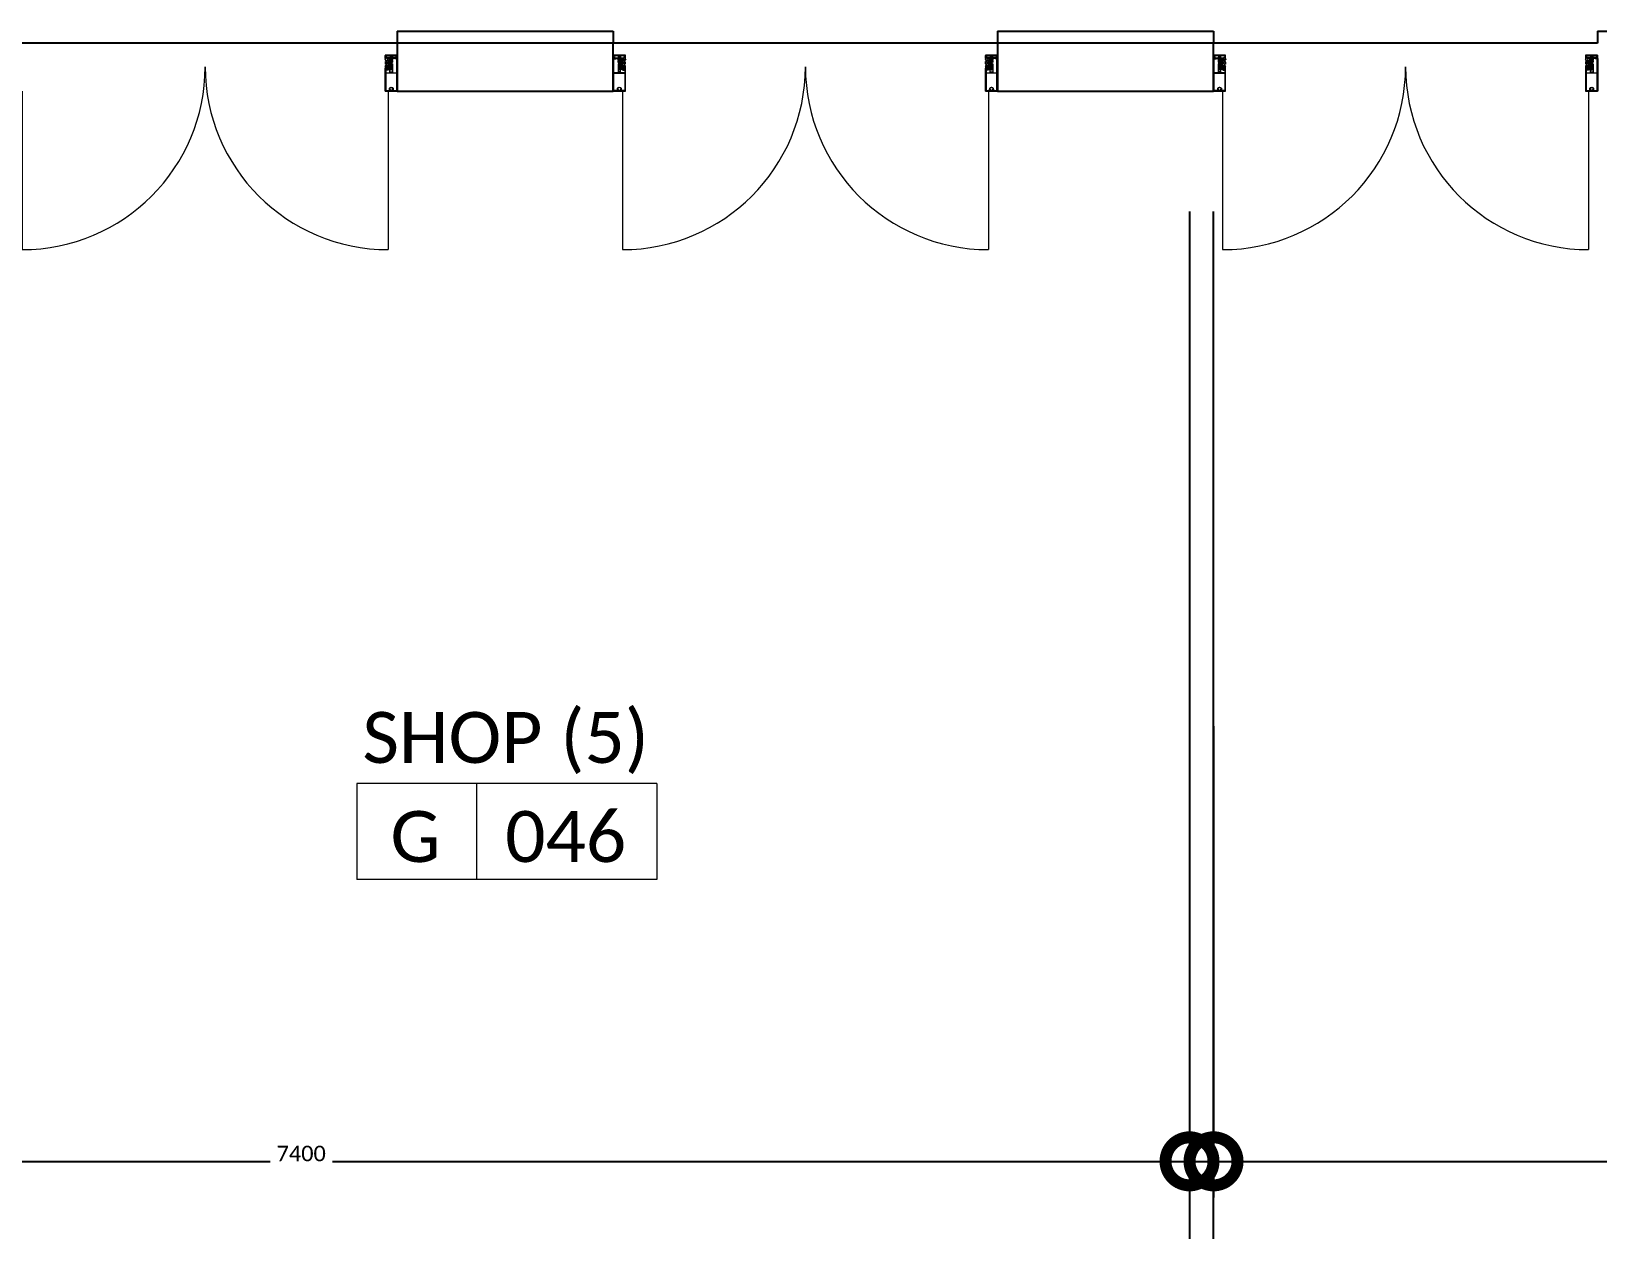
# Model space of a CAD drawing. Header units: metres. Extents: x 22.6 to 101.3, y 9.4 to 67.4.
# Drawn here: x 74.62 to 81.14, y 60.4 to 65.4 of the extents above; entities that cross this region are included whole.
import ezdxf

# ---------------------------------------------------------------- set-up
doc = ezdxf.new("R2010")
doc.units = ezdxf.units.M
doc.linetypes.add('ECG_Line-Ptrn-Sold', pattern=[9144.001, 9144, -0.001])
doc.layers.add('00', color=252, linetype='Continuous')
for name, color, linetype, lineweight in [('A-DIM', 7, 'Continuous', 5), ('A-DOOR', 5, 'Continuous', 5), ('A-HATCH', 1, 'Continuous', 9), ('A-TEXT', 7, 'ECG_Line-Ptrn-Sold', 13), ('A-WIN', 4, 'ECG_Line-Ptrn-Sold', 5)]:
    doc.layers.add(name, color=color, linetype=linetype, lineweight=lineweight)
doc.styles.add('Calibri', font='calibri.ttf', dxfattribs={"height": 0.212639})
doc.dimstyles.new('ECG_Dimn-Detl-100_2', dxfattribs={"dimscale": 0.3048, "dimtxt": 0.25, "dimasz": 1.312336, "dimexe": 0.492126, "dimexo": 0.0625, "dimgap": 0, "dimtad": 1, "dimdec": 0, "dimlfac": 1000, "dimzin": 0, "dimdsep": 46, "dimtxsty": 'Calibri', "dimblk1": 'DOTSMALL', "dimblk2": 'DOTSMALL', "dimsah": 1, "dimcen": 0.09, "dimdle": 0.492126, "dimazin": 0, "dimtfac": 1, "dimtdec": 4, "dimtix": 1, "dimtmove": 0, "dimatfit": 3, "dimfxl": 0.492126, "dimfxlon": 1, "dimtvp": 1, "dimtolj": 1, "dimtzin": 0, "dimarcsym": 2})

# ---------------------------------------------------------------- blocks, each defined once
blk = doc.blocks.new('M_Door-Curtain-Wall-Double-Storefront - M_Door-Curtain-Wall-Double-Storefront-3337631-GROUND FLOOR PLAN')
at = {"layer": 'A-DOOR'}
for p, q in [((-0.762, 0.118), (-0.762, 0.7775)), ((0.762, 0.118), (0.762, 0.7775))]:
    blk.add_line(p, q, dxfattribs=at)
for centre, start, end in [((-0.762, 0.0155), 0, 90), ((0.762, 0.0155), 90, 180)]:
    blk.add_arc(centre, 0.762, start, end, dxfattribs=at)
blk = doc.blocks.new('Rectangular Mullion - ECG-RIGHT-END-MULION-PROFIL-1987638-GROUND FLOOR PLAN')
at = {"layer": 'A-HATCH'}
for p, q in [((-0.0297, 0.0186), (-0.0315, 0.0129)), ((-0.0309, 0.0126), (-0.0292, 0.014)), ((-0.0299, 0.019), (-0.0299, 0.031)), ((-0.029, 0.019), (-0.0299, 0.019)), ((-0.0265, 0.019), (-0.0297, 0.019)), ((-0.0234, 0.0056), (-0.0292, 0.0056)), ((-0.0292, -0.0036), (-0.0292, 0.0056)), ((-0.0283, 0.004), (-0.0292, 0.004)), ((-0.0292, 0.004), (-0.0292, -0.0036)), ((-0.0284, 0.0225), (-0.029, 0.019)), ((-0.0049, 0.032), (-0.0289, 0.032)), ((-0.0282, 0.0224), (-0.0288, 0.019)), ((-0.0288, 0.019), (-0.0271, 0.019)), ((-0.0285, 0.0139), (-0.0282, 0.0126)), ((-0.0284, 0.03), (-0.0284, 0.0245)), ((-0.0283, 0.0048), (-0.024, 0.0048)), ((-0.0283, 0.0048), (-0.0283, 0.004)), ((-0.024, 0.0048), (-0.0283, 0.0048)), ((-0.0279, 0.0305), (-0.0049, 0.0305)), ((-0.0263, 0.028), (-0.0277, 0.0244)), ((-0.0277, 0.0126), (-0.0273, 0.0139)), ((-0.0273, 0.021), (-0.0263, 0.022)), ((-0.0273, 0.02), (-0.0273, 0.021)), ((-0.0265, 0.0213), (-0.0271, 0.0207)), ((-0.0267, 0.0139), (-0.0264, 0.0126)), ((-0.0265, 0.0203), (-0.0265, 0.019)), ((-0.0252, 0.028), (-0.0263, 0.028)), ((-0.0263, 0.022), (-0.0243, 0.022)), ((-0.0247, 0.0216), (-0.0258, 0.0216)), ((-0.0258, 0.0126), (-0.0255, 0.0139)), ((-0.0257, 0.0205), (-0.0257, 0.0185)), ((-0.0243, 0.0236), (-0.0253, 0.0264)), ((-0.0246, 0.0266), (-0.0252, 0.028)), ((-0.025, 0.0139), (-0.0247, 0.0126)), ((-0.0247, 0.0185), (-0.0247, 0.0205)), ((-0.0231, 0.0236), (-0.0243, 0.0236)), ((-0.0243, 0.022), (-0.0233, 0.021)), ((-0.0241, 0.0126), (-0.0238, 0.0139)), ((-0.024, 0.0048), (-0.022, 0.0035)), ((-0.022, 0.0035), (-0.024, 0.0048)), ((-0.0233, 0.0207), (-0.0239, 0.0213)), ((-0.0239, 0.019), (-0.0239, 0.0203)), ((-0.0207, 0.019), (-0.0239, 0.019)), ((-0.0049, 0.019), (-0.0235, 0.019)), ((-0.0202, 0.0036), (-0.0234, 0.0056)), ((-0.0233, 0.021), (-0.0233, 0.02)), ((-0.0232, 0.0139), (-0.0228, 0.0126)), ((-0.0213, 0.0218), (-0.0231, 0.0236)), ((-0.0223, 0.0126), (-0.0219, 0.0139)), ((-0.022, 0.0035), (-0.022, -0.0032)), ((-0.022, -0.0032), (-0.022, 0.0035)), ((-0.0113, 0.022), (-0.0213, 0.021)), ((-0.0213, 0.021), (-0.0213, 0.0218)), ((-0.0213, 0.014), (-0.0196, 0.0126)), ((-0.019, 0.0129), (-0.0207, 0.0186)), ((-0.0202, -0.0031), (-0.0202, 0.0036)), ((-0.0202, -0.0012), (-0.0202, 0.0013)), ((-0.0145, 0.0175), (-0.0145, -0.0266)), ((-0.011, 0.0175), (-0.0145, 0.0175)), ((-0.0113, 0.0223), (-0.0113, 0.0234)), ((-0.0113, 0.0234), (0.0014, 0.0234)), ((0.0014, 0.0223), (-0.0113, 0.0223)), ((-0.0049, 0.022), (-0.0113, 0.022)), ((-0.011, -0.0266), (-0.011, 0.0175)), ((-0.0079, 0.0183), (-0.0104, 0.0177)), ((-0.0104, 0.0177), (-0.0104, 0.0117)), ((-0.0086, 0.0117), (-0.0104, 0.0077)), ((-0.0104, 0.0117), (-0.0086, 0.0117)), ((-0.0104, 0.0077), (-0.0104, 0.0034)), ((-0.0104, 0.0034), (-0.0084, 0.0024)), ((-0.01, 0.0234), (-0.01, 0.0245)), ((-0.01, 0.0245), (0.0002, 0.0245)), ((0.0002, 0.0234), (-0.01, 0.0234)), ((-0.0098, 0.0167), (-0.0079, 0.0174)), ((-0.0098, 0.0127), (-0.0098, 0.0167)), ((-0.0079, 0.0122), (-0.0098, 0.0127)), ((-0.0096, 0.0275), (-0.0096, 0.0245)), ((-0.0096, 0.0069), (-0.0079, 0.0105)), ((-0.0096, 0.0041), (-0.0096, 0.0069)), ((-0.0084, 0.0035), (-0.0096, 0.0041)), ((-0.0015, 0.0277), (-0.0084, 0.0277)), ((-0.0084, 0.0024), (-0.0084, 0.0035)), ((-0.0079, 0.0174), (-0.0079, 0.0183)), ((-0.0079, 0.0105), (-0.0079, 0.0122)), ((-0.0077, 0.0177), (-0.0046, 0.0188)), ((-0.0022, 0.0175), (-0.0077, 0.0155)), ((-0.0022, 0.0154), (-0.0077, 0.0133)), ((-0.0022, 0.0132), (-0.0077, 0.0112)), ((-0.0022, 0.011), (-0.0077, 0.009)), ((-0.0022, 0.0096), (-0.0077, 0.0076)), ((-0.0022, 0.0074), (-0.0077, 0.0054)), ((-0.0022, 0.0052), (-0.0077, 0.0032)), ((-0.0022, 0.0031), (-0.0077, 0.0011)), ((-0.0022, 0.0007), (-0.0076, -0.0013)), ((-0.0073, 0.0181), (-0.0056, 0.0188)), ((-0.0056, 0.0188), (-0.0073, 0.0181)), ((-0.0027, 0.018), (-0.0073, 0.0159)), ((-0.0073, 0.0159), (-0.0027, 0.018)), ((-0.0027, 0.0158), (-0.0073, 0.0137)), ((-0.0073, 0.0137), (-0.0027, 0.0158)), ((-0.0027, 0.0136), (-0.0073, 0.0116)), ((-0.0073, 0.0116), (-0.0027, 0.0136)), ((-0.0027, 0.0114), (-0.0073, 0.0094)), ((-0.0073, 0.0094), (-0.0027, 0.0114)), ((-0.0027, 0.01), (-0.0073, 0.008)), ((-0.0073, 0.008), (-0.0027, 0.01)), ((-0.0027, 0.0079), (-0.0073, 0.0058)), ((-0.0073, 0.0058), (-0.0027, 0.0079)), ((-0.0027, 0.0057), (-0.0073, 0.0036)), ((-0.0073, 0.0036), (-0.0027, 0.0057)), ((-0.0027, 0.0035), (-0.0073, 0.0015)), ((-0.0073, 0.0015), (-0.0027, 0.0035)), ((-0.0027, 0.0012), (-0.0073, -0.0009)), ((-0.0073, -0.0009), (-0.0027, 0.0012)), ((-0.0072, 0.0275), (-0.0072, 0.0245)), ((-0.0072, 0.0223), (-0.0027, 0.0223)), ((-0.0072, 0.0188), (-0.0072, 0.0223)), ((-0.0072, 0.0188), (-0.0056, 0.0188)), ((-0.0027, 0.0188), (-0.0072, 0.0188)), ((-0.0027, 0.0171), (-0.0072, 0.0151)), ((-0.0072, 0.0151), (-0.003, 0.017)), ((-0.0027, 0.0149), (-0.0072, 0.0129)), ((-0.0072, 0.0129), (-0.003, 0.0148)), ((-0.0027, 0.0127), (-0.0072, 0.0107)), ((-0.0072, 0.0107), (-0.003, 0.0126)), ((-0.0027, 0.0106), (-0.0072, 0.0085)), ((-0.0072, 0.0085), (-0.003, 0.0104)), ((-0.0027, 0.0092), (-0.0072, 0.0071)), ((-0.0072, 0.0071), (-0.003, 0.009)), ((-0.0027, 0.007), (-0.0072, 0.005)), ((-0.0072, 0.005), (-0.003, 0.0068)), ((-0.0027, 0.0048), (-0.0072, 0.0028)), ((-0.0072, 0.0028), (-0.003, 0.0047)), ((-0.0027, 0.0026), (-0.0072, 0.0006)), ((-0.0072, 0.0006), (-0.003, 0.0025)), ((-0.0027, 0.0003), (-0.0072, -0.0017)), ((-0.0072, -0.0017), (-0.003, 0.0001)), ((-0.007, 0.0173), (-0.0037, 0.0188)), ((-0.0037, 0.0188), (-0.007, 0.0173)), ((-0.0056, 0.0188), (-0.0046, 0.0188)), ((0.0191, 0.032), (-0.0049, 0.032)), ((-0.0049, 0.0305), (0.0181, 0.0305)), ((0.0015, 0.022), (-0.0049, 0.022)), ((0.0137, 0.019), (-0.0049, 0.019)), ((-0.0046, 0.0188), (-0.0037, 0.0188)), ((-0.0037, 0.0188), (-0.0027, 0.0188)), ((-0.0027, 0.0275), (-0.0027, 0.0245)), ((-0.0027, 0.0223), (-0.0027, 0.0188)), ((-0.0018, 0.0174), (-0.0018, 0.0183)), ((-0.0018, 0.0183), (0.0007, 0.0177)), ((0.0001, 0.0167), (-0.0018, 0.0174)), ((-0.0018, 0.0122), (0.0001, 0.0127)), ((-0.0018, 0.0105), (-0.0018, 0.0122)), ((-0.0001, 0.0069), (-0.0018, 0.0105)), ((-0.0014, 0.0035), (-0.0001, 0.0041)), ((-0.0014, 0.0024), (-0.0014, 0.0035)), ((0.0007, 0.0034), (-0.0014, 0.0024)), ((-0.0011, 0.0117), (0.0007, 0.0077)), ((0.0007, 0.0117), (-0.0011, 0.0117)), ((-0.0003, 0.0275), (-0.0003, 0.0245)), ((-0.0001, 0.0041), (-0.0001, 0.0069)), ((0.0001, 0.0127), (0.0001, 0.0167)), ((0.0002, 0.0245), (0.0002, 0.0234)), ((0.0007, 0.0177), (0.0007, 0.0117)), ((0.0007, 0.0077), (0.0007, 0.0034)), ((0.0014, 0.0234), (0.0014, 0.0223)), ((0.0115, 0.021), (0.0015, 0.022)), ((0.0098, 0.0167), (0.0098, 0.019)), ((0.0176, 0.0167), (0.0098, 0.0167)), ((0.0109, 0.019), (0.0141, 0.019)), ((0.0132, 0.0236), (0.0115, 0.0218)), ((0.0115, 0.0218), (0.0115, 0.021)), ((0.0144, 0.0236), (0.0132, 0.0236)), ((0.0145, 0.022), (0.0135, 0.021)), ((0.0135, 0.0207), (0.0141, 0.0213)), ((0.0135, 0.021), (0.0135, 0.02)), ((0.0141, 0.019), (0.0141, 0.0203)), ((0.0155, 0.0264), (0.0144, 0.0236)), ((0.0165, 0.022), (0.0145, 0.022)), ((0.0153, 0.028), (0.0148, 0.0266)), ((0.0148, 0.0216), (0.0159, 0.0216)), ((0.0149, 0.0185), (0.0149, 0.0205)), ((0.0165, 0.028), (0.0153, 0.028)), ((0.0159, 0.0205), (0.0159, 0.0185)), ((0.0178, 0.0244), (0.0165, 0.028)), ((0.0175, 0.021), (0.0165, 0.022)), ((0.0167, 0.0213), (0.0172, 0.0207)), ((0.0167, 0.0203), (0.0167, 0.019)), ((0.0167, 0.019), (0.0199, 0.019)), ((0.0175, 0.02), (0.0175, 0.021)), ((0.019, 0.019), (0.0176, 0.019)), ((0.0176, -0.041), (0.0176, 0.0167)), ((0.0184, 0.0224), (0.019, 0.019)), ((0.0185, 0.0225), (0.0192, 0.019)), ((0.0186, 0.03), (0.0186, 0.0245)), ((0.0192, 0.019), (0.0201, 0.019)), ((0.0201, 0.019), (0.0201, 0.031)), ((0.0201, 0.019), (0.0201, -0.118)), ((-0.0304, -0.0129), (-0.0312, -0.0136)), ((-0.0295, -0.0142), (-0.0309, -0.0128)), ((-0.0299, -0.0213), (-0.0276, -0.0213)), ((-0.0299, -0.118), (-0.0299, -0.0213)), ((-0.0289, -0.0135), (-0.0295, -0.0142)), ((-0.0292, -0.0036), (-0.0292, -0.0053)), ((-0.0283, -0.0036), (-0.0292, -0.0036)), ((-0.0292, -0.0036), (-0.0283, -0.0036)), ((-0.0292, -0.0053), (-0.0238, -0.0053)), ((-0.027, -0.0198), (-0.0285, -0.0213)), ((-0.0284, -0.0152), (-0.0277, -0.0145)), ((-0.0261, -0.0151), (-0.0284, -0.0175)), ((-0.0284, -0.0152), (-0.0269, -0.0168)), ((-0.0284, -0.0213), (-0.0284, -0.0152)), ((-0.0284, -0.0175), (-0.0276, -0.0183)), ((-0.0276, -0.0183), (-0.0284, -0.0191)), ((-0.0284, -0.0191), (-0.025, -0.0225)), ((-0.0269, -0.0213), (-0.0284, -0.0213)), ((-0.0284, -0.0225), (-0.0284, -0.0263)), ((-0.0269, -0.0225), (-0.0284, -0.0225)), ((-0.0284, -0.0263), (-0.0262, -0.0263)), ((-0.0283, -0.0044), (-0.0283, -0.0036)), ((-0.0283, -0.0036), (-0.0283, -0.0044)), ((-0.024, -0.0044), (-0.0283, -0.0044)), ((-0.0283, -0.0044), (-0.024, -0.0044)), ((-0.0278, -0.0225), (-0.0269, -0.0225)), ((-0.0269, -0.0241), (-0.0278, -0.0225)), ((-0.0276, -0.0196), (-0.0276, -0.0171)), ((-0.0276, -0.0213), (-0.0269, -0.022)), ((-0.0274, -0.0225), (-0.0258, -0.0241)), ((-0.0274, -0.0298), (-0.0274, -0.041)), ((-0.0194, -0.0298), (-0.0274, -0.0298)), ((-0.0274, -0.041), (-0.0104, -0.041)), ((-0.0274, -0.043), (-0.0274, -0.114)), ((0.0176, -0.043), (-0.0274, -0.043)), ((-0.0273, -0.0168), (-0.0249, -0.0168)), ((-0.0248, -0.0198), (-0.0273, -0.0198)), ((-0.0272, -0.0151), (-0.0254, -0.0151)), ((-0.0269, -0.022), (-0.0248, -0.0198)), ((-0.0269, -0.0225), (-0.0269, -0.0213)), ((-0.0243, -0.0241), (-0.0269, -0.0241)), ((-0.025, -0.0225), (-0.0267, -0.0241)), ((-0.0262, -0.0263), (-0.0262, -0.0278)), ((-0.0262, -0.0278), (-0.0222, -0.0278)), ((-0.0258, -0.0151), (-0.0228, -0.0181)), ((-0.0229, -0.0141), (-0.0256, -0.0168)), ((-0.0255, -0.0198), (-0.0241, -0.0213)), ((-0.0225, -0.0168), (-0.025, -0.0144)), ((-0.0247, -0.023), (-0.0236, -0.0241)), ((-0.0217, -0.0151), (-0.0246, -0.018)), ((-0.0246, -0.0171), (-0.0246, -0.0196)), ((-0.0246, -0.0185), (-0.0214, -0.0217)), ((-0.0234, -0.023), (-0.0245, -0.0241)), ((-0.0214, -0.0241), (-0.0243, -0.0241)), ((-0.0241, -0.0213), (-0.0226, -0.0198)), ((-0.022, -0.0032), (-0.024, -0.0044)), ((-0.024, -0.0044), (-0.022, -0.0032)), ((-0.0238, -0.0053), (-0.0202, -0.0031)), ((-0.0221, -0.0151), (-0.0232, -0.0139)), ((-0.0228, -0.0171), (-0.0228, -0.0196)), ((-0.0226, -0.0198), (-0.0201, -0.0198)), ((-0.0201, -0.0168), (-0.0225, -0.0168)), ((-0.0225, -0.023), (-0.0214, -0.0241)), ((-0.0204, -0.0198), (-0.0223, -0.0217)), ((-0.0207, -0.0225), (-0.0223, -0.0241)), ((-0.0222, -0.0263), (-0.0199, -0.0263)), ((-0.0222, -0.0278), (-0.0222, -0.0263)), ((-0.0202, -0.0151), (-0.0221, -0.0151)), ((-0.022, -0.0151), (-0.0203, -0.0168)), ((-0.0214, -0.022), (-0.0207, -0.0213)), ((-0.0214, -0.0213), (-0.0214, -0.0225)), ((-0.019, -0.0213), (-0.0214, -0.0213)), ((-0.0199, -0.0225), (-0.0214, -0.0225)), ((-0.0206, -0.0225), (-0.0214, -0.0241)), ((-0.0214, -0.0225), (-0.0207, -0.0225)), ((-0.0174, -0.013), (-0.0213, -0.0168)), ((-0.0197, -0.0213), (-0.0211, -0.0198)), ((-0.0207, -0.0213), (-0.0184, -0.0213)), ((-0.0201, -0.0149), (-0.019, -0.016)), ((-0.0199, -0.0263), (-0.0199, -0.0225)), ((-0.019, -0.0167), (-0.0198, -0.0176)), ((-0.0198, -0.0196), (-0.0198, -0.0171)), ((-0.0198, -0.0173), (-0.019, -0.0182)), ((-0.019, -0.0184), (-0.0198, -0.0192)), ((-0.0198, -0.0189), (-0.019, -0.0198)), ((-0.019, -0.0205), (-0.0197, -0.0213)), ((-0.019, -0.0138), (-0.0183, -0.0145)), ((-0.019, -0.0151), (-0.019, -0.0213)), ((-0.0184, -0.0213), (-0.0184, -0.0288)), ((-0.0168, -0.0138), (-0.0174, -0.013)), ((-0.0145, -0.0266), (-0.011, -0.0266)), ((-0.009, -0.0033), (-0.0104, -0.0033)), ((-0.0104, -0.0033), (-0.0088, -0.0033)), ((-0.0104, -0.041), (-0.0104, -0.0033)), ((-0.0088, -0.0033), (-0.0078, -0.0043)), ((-0.0084, -0.041), (-0.0084, -0.0372)), ((-0.0049, -0.041), (-0.0084, -0.041)), ((-0.0079, -0.0367), (-0.0019, -0.0367)), ((-0.0022, -0.0036), (-0.0078, -0.0057)), ((-0.0078, -0.0043), (-0.0078, -0.0266)), ((-0.0022, -0.0071), (-0.0078, -0.0092)), ((-0.0022, -0.0093), (-0.0078, -0.0113)), ((-0.0022, -0.0115), (-0.0078, -0.0135)), ((-0.0022, -0.0137), (-0.0078, -0.0157)), ((-0.0022, -0.0158), (-0.0078, -0.0179)), ((-0.0022, -0.018), (-0.0078, -0.02)), ((-0.0078, -0.0266), (-0.0049, -0.0295)), ((-0.0023, -0.0015), (-0.0077, -0.0035)), ((-0.0027, -0.001), (-0.0073, -0.0031)), ((-0.0073, -0.0031), (-0.0027, -0.001)), ((-0.0027, -0.0032), (-0.0073, -0.0053)), ((-0.0073, -0.0053), (-0.0027, -0.0032)), ((-0.0073, -0.0074), (-0.0027, -0.0054)), ((-0.0027, -0.0054), (-0.0073, -0.0074)), ((-0.0027, -0.0067), (-0.0073, -0.0087)), ((-0.0073, -0.0087), (-0.0027, -0.0067)), ((-0.0027, -0.0089), (-0.0073, -0.0109)), ((-0.0073, -0.0109), (-0.0027, -0.0089)), ((-0.0027, -0.011), (-0.0073, -0.0131)), ((-0.0073, -0.0131), (-0.0027, -0.011)), ((-0.0027, -0.0132), (-0.0073, -0.0153)), ((-0.0073, -0.0153), (-0.0027, -0.0132)), ((-0.0027, -0.0154), (-0.0073, -0.0174)), ((-0.0073, -0.0174), (-0.0027, -0.0154)), ((-0.0027, -0.0176), (-0.0073, -0.0196)), ((-0.0073, -0.0196), (-0.0027, -0.0176)), ((-0.0027, -0.0019), (-0.0072, -0.0039)), ((-0.0072, -0.0039), (-0.003, -0.002)), ((-0.0027, -0.0041), (-0.0072, -0.0061)), ((-0.0072, -0.0061), (-0.0031, -0.0042)), ((-0.0027, -0.0054), (-0.0072, -0.0074)), ((-0.0072, -0.0074), (-0.003, -0.0055)), ((-0.0027, -0.0076), (-0.0072, -0.0096)), ((-0.0072, -0.0096), (-0.003, -0.0077)), ((-0.0027, -0.0097), (-0.0072, -0.0118)), ((-0.0072, -0.0118), (-0.003, -0.0099)), ((-0.0027, -0.0119), (-0.0072, -0.0139)), ((-0.0072, -0.0139), (-0.003, -0.012)), ((-0.0027, -0.0141), (-0.0072, -0.0161)), ((-0.0072, -0.0161), (-0.003, -0.0142)), ((-0.0027, -0.0163), (-0.0072, -0.0183)), ((-0.0072, -0.0183), (-0.003, -0.0164)), ((-0.0027, -0.0184), (-0.0072, -0.0205)), ((-0.0072, -0.0205), (-0.0032, -0.0186)), ((-0.0069, -0.0216), (-0.0027, -0.0197)), ((-0.0027, -0.0197), (-0.0069, -0.0216)), ((-0.0067, -0.0218), (-0.0067, -0.0249)), ((-0.0067, -0.0249), (-0.0049, -0.0266)), ((-0.0022, -0.0202), (-0.0066, -0.0218)), ((-0.0066, -0.0218), (-0.0053, -0.0218)), ((-0.0053, -0.0218), (-0.0027, -0.0206)), ((-0.0053, -0.0218), (-0.003, -0.0207)), ((-0.003, -0.0218), (-0.0053, -0.0218)), ((-0.0049, -0.0266), (-0.003, -0.0249)), ((-0.0049, -0.0295), (-0.0019, -0.0266)), ((-0.0014, -0.041), (-0.0049, -0.041)), ((-0.003, -0.0249), (-0.003, -0.0218)), ((-0.0019, -0.0042), (-0.001, -0.0033)), ((-0.0019, -0.0266), (-0.0019, -0.0042)), ((-0.0014, -0.0372), (-0.0014, -0.041)), ((-0.001, -0.0033), (0.0006, -0.0033)), ((0, -0.0033), (-0.001, -0.0033)), ((-0.001, -0.0033), (0.0006, -0.0033)), ((0.0006, -0.0033), (0.0006, -0.041)), ((0.0006, -0.041), (0.0176, -0.041)), ((0.0176, -0.114), (0.0176, -0.043)), ((0.0201, -0.118), (-0.0299, -0.118)), ((-0.0274, -0.114), (-0.0102, -0.114)), ((0.0003, -0.114), (0.0176, -0.114))]:
    blk.add_line(p, q, dxfattribs=at)
blk.add_circle((-0.0049, -0.108), 0.006, dxfattribs=at)
for centre, radius, start, end in [((-0.0289, 0.031), 0.001, 90, 180), ((-0.0289, 0.031), 0.001, 90, 180), ((-0.0279, 0.03), 0.0005, 90, 180), ((-0.0284, 0.0235), 0.001, 270.98384, 90), ((-0.0283, 0.0235), 0.0011, 275.23266, 53.27001), ((-0.0258, 0.0206), 0.001, 90, 135), ((-0.0247, 0.0206), 0.001, 45, 90), ((-0.0084, 0.0241), 0.00359, 70.3614, 109.6386), ((-0.0049, 0.0157), 0.012, 79.28835, 100.71165), ((-0.0015, 0.0241), 0.00359, 70.3614, 109.6386), ((0.0148, 0.0206), 0.001, 90, 135), ((0.0159, 0.0206), 0.001, 45, 90), ((0.0185, 0.0235), 0.0011, 126.72999, 264.76734), ((0.0186, 0.0235), 0.001, 90, 269.01616), ((0.0181, 0.03), 0.0005, 0, 90), ((0.0191, 0.031), 0.001, 0, 90), ((0.0191, 0.031), 0.001, 0, 90), ((-0.0317, -0.018), 0.0044, 40.16034, 86.95332), ((-0.0315, -0.018), 0.00517, 33.53678, 87.44457), ((-0.0237, -0.0155), 0.00171, 90, 164.9371), ((-0.0237, -0.0155), 0.00171, 15.0629, 90), ((-0.0159, -0.018), 0.00517, 90.24521, 146.46322), ((-0.0194, -0.0288), 0.001, 270, 0), ((-0.0157, -0.018), 0.0044, 93.04668, 138.45549), ((-0.0079, -0.0372), 0.0005, 90, 180), ((-0.0005, -0.0259), 0.00439, 124.47148, 188.59898), ((-0.0019, -0.0372), 0.0005, 360, 90), ((-0.0049, -0.108), 0.008, 311.40962, 228.59038)]:
    blk.add_arc(centre, radius, start, end, dxfattribs=at)
blk = doc.blocks.new('Rectangular Mullion - ECG-RIGHT-END-MULION-DETAIL-3271408-GROUND FLOOR PLAN')
at = {"layer": 'A-WIN'}
for p, q in [((-0.05, 0.012), (-0.05, 0.032)), ((-0.05, 0.032), (0, 0.032)), ((-0.038, 0.012), (-0.05, 0.012)), ((-0.038, -0.012), (-0.038, 0.012)), ((0, 0.032), (0, -0.118)), ((-0.05, -0.118), (-0.05, -0.012)), ((-0.05, -0.012), (-0.038, -0.012)), ((0, -0.118), (-0.05, -0.118))]:
    blk.add_line(p, q, dxfattribs=at)
blk = doc.blocks.new('Rectangular Mullion - ECG-LEFT-END-MULION-PROFIL-1987639-GROUND FLOOR PLAN')
at = {"layer": 'A-HATCH'}
for p, q in [((-0.0201, 0.019), (-0.0201, 0.031)), ((-0.0192, 0.019), (-0.0201, 0.019)), ((-0.0201, 0.019), (-0.0201, -0.118)), ((-0.0167, 0.019), (-0.0199, 0.019)), ((-0.0185, 0.0225), (-0.0192, 0.019)), ((-0.0191, 0.032), (0.0049, 0.032)), ((-0.0184, 0.0224), (-0.019, 0.019)), ((-0.019, 0.019), (-0.0176, 0.019)), ((-0.0186, 0.03), (-0.0186, 0.0245)), ((0.0049, 0.0305), (-0.0181, 0.0305)), ((-0.0178, 0.0244), (-0.0165, 0.028)), ((-0.0176, 0.0167), (-0.0098, 0.0167)), ((-0.0176, -0.041), (-0.0176, 0.0167)), ((-0.0175, 0.021), (-0.0165, 0.022)), ((-0.0175, 0.02), (-0.0175, 0.021)), ((-0.0167, 0.0213), (-0.0172, 0.0207)), ((-0.0167, 0.0203), (-0.0167, 0.019)), ((-0.0165, 0.028), (-0.0153, 0.028)), ((-0.0165, 0.022), (-0.0145, 0.022)), ((-0.0148, 0.0216), (-0.0159, 0.0216)), ((-0.0159, 0.0205), (-0.0159, 0.0185)), ((-0.0155, 0.0264), (-0.0144, 0.0236)), ((-0.0153, 0.028), (-0.0148, 0.0266)), ((-0.0149, 0.0185), (-0.0149, 0.0205)), ((-0.0145, 0.022), (-0.0135, 0.021)), ((-0.0144, 0.0236), (-0.0132, 0.0236)), ((-0.0135, 0.0207), (-0.0141, 0.0213)), ((-0.0141, 0.019), (-0.0141, 0.0203)), ((-0.0109, 0.019), (-0.0141, 0.019)), ((-0.0137, 0.019), (0.0049, 0.019)), ((-0.0135, 0.021), (-0.0135, 0.02)), ((-0.0132, 0.0236), (-0.0115, 0.0218)), ((-0.0115, 0.021), (-0.0015, 0.022)), ((-0.0115, 0.0218), (-0.0115, 0.021)), ((-0.0098, 0.0167), (-0.0098, 0.019)), ((-0.0015, 0.022), (0.0049, 0.022)), ((-0.0014, 0.0234), (-0.0014, 0.0223)), ((0.0113, 0.0234), (-0.0014, 0.0234)), ((-0.0014, 0.0223), (0.0113, 0.0223)), ((0.0018, 0.0183), (-0.0007, 0.0177)), ((-0.0007, 0.0177), (-0.0007, 0.0117)), ((0.0011, 0.0117), (-0.0007, 0.0077)), ((-0.0007, 0.0117), (0.0011, 0.0117)), ((-0.0007, 0.0077), (-0.0007, 0.0034)), ((-0.0007, 0.0034), (0.0014, 0.0024)), ((-0.0002, 0.0245), (-0.0002, 0.0234)), ((0.01, 0.0245), (-0.0002, 0.0245)), ((-0.0002, 0.0234), (0.01, 0.0234)), ((-0.0001, 0.0167), (0.0018, 0.0174)), ((-0.0001, 0.0127), (-0.0001, 0.0167)), ((0.0018, 0.0122), (-0.0001, 0.0127)), ((0.0001, 0.0069), (0.0018, 0.0105)), ((0.0001, 0.0041), (0.0001, 0.0069)), ((0.0014, 0.0035), (0.0001, 0.0041)), ((0.0003, 0.0275), (0.0003, 0.0245)), ((0.0014, 0.0024), (0.0014, 0.0035)), ((0.0015, 0.0277), (0.0084, 0.0277)), ((0.0018, 0.0174), (0.0018, 0.0183)), ((0.0018, 0.0105), (0.0018, 0.0122)), ((0.0022, 0.0175), (0.0077, 0.0155)), ((0.0022, 0.0154), (0.0077, 0.0133)), ((0.0022, 0.0132), (0.0077, 0.0112)), ((0.0022, 0.011), (0.0077, 0.009)), ((0.0022, 0.0096), (0.0077, 0.0076)), ((0.0022, 0.0074), (0.0077, 0.0054)), ((0.0022, 0.0052), (0.0077, 0.0032)), ((0.0022, 0.0031), (0.0077, 0.0011)), ((0.0022, 0.0007), (0.0076, -0.0013)), ((0.0027, 0.0275), (0.0027, 0.0245)), ((0.0027, 0.0223), (0.0027, 0.0188)), ((0.0072, 0.0223), (0.0027, 0.0223)), ((0.0027, 0.0188), (0.0072, 0.0188)), ((0.0037, 0.0188), (0.0027, 0.0188)), ((0.0027, 0.018), (0.0073, 0.0159)), ((0.0073, 0.0159), (0.0027, 0.018)), ((0.0027, 0.0171), (0.0072, 0.0151)), ((0.0027, 0.0158), (0.0073, 0.0137)), ((0.0073, 0.0137), (0.0027, 0.0158)), ((0.0027, 0.0149), (0.0072, 0.0129)), ((0.0027, 0.0136), (0.0073, 0.0116)), ((0.0073, 0.0116), (0.0027, 0.0136)), ((0.0027, 0.0127), (0.0072, 0.0107)), ((0.0027, 0.0114), (0.0073, 0.0094)), ((0.0073, 0.0094), (0.0027, 0.0114)), ((0.0027, 0.0106), (0.0072, 0.0085)), ((0.0027, 0.01), (0.0073, 0.008)), ((0.0073, 0.008), (0.0027, 0.01)), ((0.0027, 0.0092), (0.0072, 0.0071)), ((0.0027, 0.0079), (0.0073, 0.0058)), ((0.0073, 0.0058), (0.0027, 0.0079)), ((0.0027, 0.007), (0.0072, 0.005)), ((0.0027, 0.0057), (0.0073, 0.0036)), ((0.0073, 0.0036), (0.0027, 0.0057)), ((0.0027, 0.0048), (0.0072, 0.0028)), ((0.0027, 0.0035), (0.0073, 0.0015)), ((0.0073, 0.0015), (0.0027, 0.0035)), ((0.0027, 0.0026), (0.0072, 0.0006)), ((0.0027, 0.0012), (0.0073, -0.0009)), ((0.0073, -0.0009), (0.0027, 0.0012)), ((0.0027, 0.0003), (0.0072, -0.0017)), ((0.0072, 0.0151), (0.003, 0.017)), ((0.0072, 0.0129), (0.003, 0.0148)), ((0.0072, 0.0107), (0.003, 0.0126)), ((0.0072, 0.0085), (0.003, 0.0104)), ((0.0072, 0.0071), (0.003, 0.009)), ((0.0072, 0.005), (0.003, 0.0068)), ((0.0072, 0.0028), (0.003, 0.0047)), ((0.0072, 0.0006), (0.003, 0.0025)), ((0.0072, -0.0017), (0.003, 0.0001)), ((0.007, 0.0173), (0.0037, 0.0188)), ((0.0037, 0.0188), (0.007, 0.0173)), ((0.0046, 0.0188), (0.0037, 0.0188)), ((0.0056, 0.0188), (0.0046, 0.0188)), ((0.0077, 0.0177), (0.0046, 0.0188)), ((0.0049, 0.032), (0.0289, 0.032)), ((0.0279, 0.0305), (0.0049, 0.0305)), ((0.0049, 0.022), (0.0113, 0.022)), ((0.0049, 0.019), (0.0235, 0.019)), ((0.0073, 0.0181), (0.0056, 0.0188)), ((0.0056, 0.0188), (0.0073, 0.0181)), ((0.0072, 0.0188), (0.0056, 0.0188)), ((0.0072, 0.0275), (0.0072, 0.0245)), ((0.0072, 0.0188), (0.0072, 0.0223)), ((0.0079, 0.0174), (0.0079, 0.0183)), ((0.0079, 0.0183), (0.0104, 0.0177)), ((0.0098, 0.0167), (0.0079, 0.0174)), ((0.0079, 0.0122), (0.0098, 0.0127)), ((0.0079, 0.0105), (0.0079, 0.0122)), ((0.0096, 0.0069), (0.0079, 0.0105)), ((0.0084, 0.0035), (0.0096, 0.0041)), ((0.0084, 0.0024), (0.0084, 0.0035)), ((0.0104, 0.0034), (0.0084, 0.0024)), ((0.0086, 0.0117), (0.0104, 0.0077)), ((0.0104, 0.0117), (0.0086, 0.0117)), ((0.0096, 0.0275), (0.0096, 0.0245)), ((0.0096, 0.0041), (0.0096, 0.0069)), ((0.0098, 0.0127), (0.0098, 0.0167)), ((0.01, 0.0234), (0.01, 0.0245)), ((0.0104, 0.0177), (0.0104, 0.0117)), ((0.0104, 0.0077), (0.0104, 0.0034)), ((0.011, 0.0175), (0.0145, 0.0175)), ((0.011, -0.0266), (0.011, 0.0175)), ((0.0113, 0.0223), (0.0113, 0.0234)), ((0.0113, 0.022), (0.0213, 0.021)), ((0.0145, 0.0175), (0.0145, -0.0266)), ((0.019, 0.0129), (0.0207, 0.0186)), ((0.0213, 0.014), (0.0196, 0.0126)), ((0.0202, 0.0036), (0.0234, 0.0056)), ((0.0202, -0.0031), (0.0202, 0.0036)), ((0.0202, -0.0012), (0.0202, 0.0013)), ((0.0207, 0.019), (0.0239, 0.019)), ((0.0213, 0.0218), (0.0231, 0.0236)), ((0.0213, 0.021), (0.0213, 0.0218)), ((0.0223, 0.0126), (0.0219, 0.0139)), ((0.024, 0.0048), (0.022, 0.0035)), ((0.022, 0.0035), (0.024, 0.0048)), ((0.022, 0.0035), (0.022, -0.0032)), ((0.022, -0.0032), (0.022, 0.0035)), ((0.0232, 0.0139), (0.0228, 0.0126)), ((0.0231, 0.0236), (0.0243, 0.0236)), ((0.0243, 0.022), (0.0233, 0.021)), ((0.0233, 0.0207), (0.0239, 0.0213)), ((0.0233, 0.021), (0.0233, 0.02)), ((0.0234, 0.0056), (0.0292, 0.0056)), ((0.0241, 0.0126), (0.0238, 0.0139)), ((0.0239, 0.019), (0.0239, 0.0203)), ((0.0283, 0.0048), (0.024, 0.0048)), ((0.024, 0.0048), (0.0283, 0.0048)), ((0.0243, 0.0236), (0.0253, 0.0264)), ((0.0263, 0.022), (0.0243, 0.022)), ((0.0246, 0.0266), (0.0252, 0.028)), ((0.0247, 0.0216), (0.0258, 0.0216)), ((0.0247, 0.0185), (0.0247, 0.0205)), ((0.025, 0.0139), (0.0247, 0.0126)), ((0.0252, 0.028), (0.0263, 0.028)), ((0.0258, 0.0126), (0.0255, 0.0139)), ((0.0257, 0.0205), (0.0257, 0.0185)), ((0.0263, 0.028), (0.0277, 0.0244)), ((0.0273, 0.021), (0.0263, 0.022)), ((0.0267, 0.0139), (0.0264, 0.0126)), ((0.0265, 0.0213), (0.0271, 0.0207)), ((0.0265, 0.0203), (0.0265, 0.019)), ((0.0265, 0.019), (0.0297, 0.019)), ((0.0288, 0.019), (0.0271, 0.019)), ((0.0273, 0.02), (0.0273, 0.021)), ((0.0277, 0.0126), (0.0273, 0.0139)), ((0.0282, 0.0224), (0.0288, 0.019)), ((0.0285, 0.0139), (0.0282, 0.0126)), ((0.0283, 0.0048), (0.0283, 0.004)), ((0.0283, 0.004), (0.0292, 0.004)), ((0.0284, 0.03), (0.0284, 0.0245)), ((0.0284, 0.0225), (0.029, 0.019)), ((0.029, 0.019), (0.0299, 0.019)), ((0.0309, 0.0126), (0.0292, 0.014)), ((0.0292, -0.0036), (0.0292, 0.0056)), ((0.0292, 0.004), (0.0292, -0.0036)), ((0.0297, 0.0186), (0.0315, 0.0129)), ((0.0299, 0.019), (0.0299, 0.031)), ((-0.0006, -0.041), (-0.0176, -0.041)), ((-0.0176, -0.043), (0.0274, -0.043)), ((-0.0176, -0.114), (-0.0176, -0.043)), ((0.001, -0.0033), (-0.0006, -0.0033)), ((-0.0006, -0.0033), (-0.0006, -0.041)), ((0.001, -0.0033), (-0.0006, -0.0033)), ((0, -0.0033), (0.001, -0.0033)), ((0.0019, -0.0042), (0.001, -0.0033)), ((0.0014, -0.0372), (0.0014, -0.041)), ((0.0014, -0.041), (0.0049, -0.041)), ((0.0019, -0.0266), (0.0019, -0.0042)), ((0.0049, -0.0295), (0.0019, -0.0266)), ((0.0079, -0.0367), (0.0019, -0.0367)), ((0.0022, -0.0036), (0.0078, -0.0057)), ((0.0022, -0.0071), (0.0078, -0.0092)), ((0.0022, -0.0093), (0.0078, -0.0113)), ((0.0022, -0.0115), (0.0078, -0.0135)), ((0.0022, -0.0137), (0.0078, -0.0157)), ((0.0022, -0.0158), (0.0078, -0.0179)), ((0.0022, -0.018), (0.0078, -0.02)), ((0.0022, -0.0202), (0.0066, -0.0218)), ((0.0023, -0.0015), (0.0077, -0.0035)), ((0.0027, -0.001), (0.0073, -0.0031)), ((0.0073, -0.0031), (0.0027, -0.001)), ((0.0027, -0.0019), (0.0072, -0.0039)), ((0.0027, -0.0032), (0.0073, -0.0053)), ((0.0073, -0.0053), (0.0027, -0.0032)), ((0.0027, -0.0041), (0.0072, -0.0061)), ((0.0027, -0.0054), (0.0072, -0.0074)), ((0.0073, -0.0074), (0.0027, -0.0054)), ((0.0027, -0.0054), (0.0073, -0.0074)), ((0.0027, -0.0067), (0.0073, -0.0087)), ((0.0073, -0.0087), (0.0027, -0.0067)), ((0.0027, -0.0076), (0.0072, -0.0096)), ((0.0027, -0.0089), (0.0073, -0.0109)), ((0.0073, -0.0109), (0.0027, -0.0089)), ((0.0027, -0.0097), (0.0072, -0.0118)), ((0.0027, -0.011), (0.0073, -0.0131)), ((0.0073, -0.0131), (0.0027, -0.011)), ((0.0027, -0.0119), (0.0072, -0.0139)), ((0.0027, -0.0132), (0.0073, -0.0153)), ((0.0073, -0.0153), (0.0027, -0.0132)), ((0.0027, -0.0141), (0.0072, -0.0161)), ((0.0027, -0.0154), (0.0073, -0.0174)), ((0.0073, -0.0174), (0.0027, -0.0154)), ((0.0027, -0.0163), (0.0072, -0.0183)), ((0.0027, -0.0176), (0.0073, -0.0196)), ((0.0073, -0.0196), (0.0027, -0.0176)), ((0.0027, -0.0184), (0.0072, -0.0205)), ((0.0069, -0.0216), (0.0027, -0.0197)), ((0.0027, -0.0197), (0.0069, -0.0216)), ((0.0053, -0.0218), (0.0027, -0.0206)), ((0.0072, -0.0039), (0.003, -0.002)), ((0.0072, -0.0074), (0.003, -0.0055)), ((0.0072, -0.0096), (0.003, -0.0077)), ((0.0072, -0.0118), (0.003, -0.0099)), ((0.0072, -0.0139), (0.003, -0.012)), ((0.0072, -0.0161), (0.003, -0.0142)), ((0.0072, -0.0183), (0.003, -0.0164)), ((0.0053, -0.0218), (0.003, -0.0207)), ((0.003, -0.0218), (0.0053, -0.0218)), ((0.003, -0.0249), (0.003, -0.0218)), ((0.0049, -0.0266), (0.003, -0.0249)), ((0.0072, -0.0061), (0.0031, -0.0042)), ((0.0072, -0.0205), (0.0032, -0.0186)), ((0.0067, -0.0249), (0.0049, -0.0266)), ((0.0078, -0.0266), (0.0049, -0.0295)), ((0.0049, -0.041), (0.0084, -0.041)), ((0.0066, -0.0218), (0.0053, -0.0218)), ((0.0067, -0.0218), (0.0067, -0.0249)), ((0.0088, -0.0033), (0.0078, -0.0043)), ((0.0078, -0.0043), (0.0078, -0.0266)), ((0.0084, -0.041), (0.0084, -0.0372)), ((0.0104, -0.0033), (0.0088, -0.0033)), ((0.009, -0.0033), (0.0104, -0.0033)), ((0.0104, -0.041), (0.0104, -0.0033)), ((0.0274, -0.041), (0.0104, -0.041)), ((0.0145, -0.0266), (0.011, -0.0266)), ((0.0168, -0.0138), (0.0174, -0.013)), ((0.0174, -0.013), (0.0213, -0.0168)), ((0.019, -0.0138), (0.0183, -0.0145)), ((0.0184, -0.0213), (0.0184, -0.0288)), ((0.0207, -0.0213), (0.0184, -0.0213)), ((0.0201, -0.0149), (0.019, -0.016)), ((0.019, -0.0151), (0.019, -0.0213)), ((0.019, -0.0167), (0.0198, -0.0176)), ((0.0198, -0.0173), (0.019, -0.0182)), ((0.019, -0.0184), (0.0198, -0.0192)), ((0.0198, -0.0189), (0.019, -0.0198)), ((0.019, -0.0205), (0.0197, -0.0213)), ((0.019, -0.0213), (0.0214, -0.0213)), ((0.0194, -0.0298), (0.0274, -0.0298)), ((0.0197, -0.0213), (0.0211, -0.0198)), ((0.0198, -0.0196), (0.0198, -0.0171)), ((0.0199, -0.0225), (0.0214, -0.0225)), ((0.0199, -0.0263), (0.0199, -0.0225)), ((0.0222, -0.0263), (0.0199, -0.0263)), ((0.0201, -0.0168), (0.0225, -0.0168)), ((0.0226, -0.0198), (0.0201, -0.0198)), ((0.0238, -0.0053), (0.0202, -0.0031)), ((0.0202, -0.0151), (0.0221, -0.0151)), ((0.022, -0.0151), (0.0203, -0.0168)), ((0.0204, -0.0198), (0.0223, -0.0217)), ((0.0206, -0.0225), (0.0214, -0.0241)), ((0.0214, -0.022), (0.0207, -0.0213)), ((0.0207, -0.0225), (0.0223, -0.0241)), ((0.0214, -0.0225), (0.0207, -0.0225)), ((0.0246, -0.0185), (0.0214, -0.0217)), ((0.0214, -0.0213), (0.0214, -0.0225)), ((0.0225, -0.023), (0.0214, -0.0241)), ((0.0214, -0.0241), (0.0243, -0.0241)), ((0.0217, -0.0151), (0.0246, -0.018)), ((0.022, -0.0032), (0.024, -0.0044)), ((0.024, -0.0044), (0.022, -0.0032)), ((0.0221, -0.0151), (0.0232, -0.0139)), ((0.0222, -0.0278), (0.0222, -0.0263)), ((0.0262, -0.0278), (0.0222, -0.0278)), ((0.0225, -0.0168), (0.025, -0.0144)), ((0.0241, -0.0213), (0.0226, -0.0198)), ((0.0258, -0.0151), (0.0228, -0.0181)), ((0.0228, -0.0171), (0.0228, -0.0196)), ((0.0229, -0.0141), (0.0256, -0.0168)), ((0.0234, -0.023), (0.0245, -0.0241)), ((0.0247, -0.023), (0.0236, -0.0241)), ((0.0292, -0.0053), (0.0238, -0.0053)), ((0.024, -0.0044), (0.0283, -0.0044)), ((0.0283, -0.0044), (0.024, -0.0044)), ((0.0255, -0.0198), (0.0241, -0.0213)), ((0.0243, -0.0241), (0.0269, -0.0241)), ((0.0246, -0.0171), (0.0246, -0.0196)), ((0.0248, -0.0198), (0.0273, -0.0198)), ((0.0269, -0.022), (0.0248, -0.0198)), ((0.0273, -0.0168), (0.0249, -0.0168)), ((0.0284, -0.0191), (0.025, -0.0225)), ((0.025, -0.0225), (0.0267, -0.0241)), ((0.0272, -0.0151), (0.0254, -0.0151)), ((0.0274, -0.0225), (0.0258, -0.0241)), ((0.0261, -0.0151), (0.0284, -0.0175)), ((0.0262, -0.0263), (0.0262, -0.0278)), ((0.0284, -0.0263), (0.0262, -0.0263)), ((0.0284, -0.0152), (0.0269, -0.0168)), ((0.0276, -0.0213), (0.0269, -0.022)), ((0.0269, -0.0213), (0.0284, -0.0213)), ((0.0269, -0.0225), (0.0269, -0.0213)), ((0.0269, -0.0225), (0.0284, -0.0225)), ((0.0278, -0.0225), (0.0269, -0.0225)), ((0.0269, -0.0241), (0.0278, -0.0225)), ((0.027, -0.0198), (0.0285, -0.0213)), ((0.0274, -0.0298), (0.0274, -0.041)), ((0.0274, -0.043), (0.0274, -0.114)), ((0.0276, -0.0196), (0.0276, -0.0171)), ((0.0284, -0.0175), (0.0276, -0.0183)), ((0.0276, -0.0183), (0.0284, -0.0191)), ((0.0299, -0.0213), (0.0276, -0.0213)), ((0.0284, -0.0152), (0.0277, -0.0145)), ((0.0283, -0.0036), (0.0292, -0.0036)), ((0.0283, -0.0044), (0.0283, -0.0036)), ((0.0283, -0.0036), (0.0283, -0.0044)), ((0.0292, -0.0036), (0.0283, -0.0036)), ((0.0284, -0.0213), (0.0284, -0.0152)), ((0.0284, -0.0225), (0.0284, -0.0263)), ((0.0289, -0.0135), (0.0295, -0.0142)), ((0.0292, -0.0036), (0.0292, -0.0053)), ((0.0295, -0.0142), (0.0309, -0.0128)), ((0.0299, -0.118), (0.0299, -0.0213)), ((0.0304, -0.0129), (0.0312, -0.0136)), ((-0.0201, -0.118), (0.0299, -0.118)), ((-0.0003, -0.114), (-0.0176, -0.114)), ((0.0274, -0.114), (0.0102, -0.114))]:
    blk.add_line(p, q, dxfattribs=at)
blk.add_circle((0.0049, -0.108), 0.006, dxfattribs=at)
for centre, radius, start, end in [((-0.0191, 0.031), 0.001, 90, 180), ((-0.0191, 0.031), 0.001, 90, 180), ((-0.0181, 0.03), 0.0005, 90, 180), ((-0.0186, 0.0235), 0.001, 270.98384, 90), ((-0.0185, 0.0235), 0.0011, 275.23266, 53.27001), ((-0.0159, 0.0206), 0.001, 90, 135), ((-0.0148, 0.0206), 0.001, 45, 90), ((0.0015, 0.0241), 0.00359, 70.3614, 109.6386), ((0.0049, 0.0157), 0.012, 79.28835, 100.71165), ((0.0084, 0.0241), 0.00359, 70.3614, 109.6386), ((0.0247, 0.0206), 0.001, 90, 135), ((0.0258, 0.0206), 0.001, 45, 90), ((0.0283, 0.0235), 0.0011, 126.72999, 264.76734), ((0.0284, 0.0235), 0.001, 90, 269.01616), ((0.0279, 0.03), 0.0005, 0, 90), ((0.0289, 0.031), 0.001, 0, 90), ((0.0289, 0.031), 0.001, 0, 90), ((0.0019, -0.0372), 0.0005, 90, 180), ((0.0005, -0.0259), 0.00439, 351.40102, 55.52852), ((0.0079, -0.0372), 0.0005, 0, 90), ((0.0159, -0.018), 0.00517, 33.53678, 89.75479), ((0.0157, -0.018), 0.0044, 41.54451, 86.95332), ((0.0194, -0.0288), 0.001, 180, 270), ((0.0237, -0.0155), 0.00171, 90, 164.9371), ((0.0237, -0.0155), 0.00171, 15.0629, 90), ((0.0315, -0.018), 0.00517, 92.55543, 146.46322), ((0.0317, -0.018), 0.0044, 93.04668, 139.83966), ((0.0049, -0.108), 0.008, 311.40962, 228.59038)]:
    blk.add_arc(centre, radius, start, end, dxfattribs=at)
blk = doc.blocks.new('Rectangular Mullion - ECG-LEFT-END-MULION-DETAIL-3337275-GROUND FLOOR PLAN')
at = {"layer": 'A-WIN'}
for p, q in [((0, 0.032), (-0.05, 0.032)), ((-0.05, 0.032), (-0.05, 0.012)), ((-0.05, 0.012), (-0.038, 0.012)), ((-0.038, 0.012), (-0.038, -0.012)), ((0, -0.118), (0, 0.032)), ((-0.05, -0.012), (-0.05, -0.118)), ((-0.038, -0.012), (-0.05, -0.012)), ((-0.05, -0.118), (0, -0.118))]:
    blk.add_line(p, q, dxfattribs=at)
blk = doc.blocks.new('ECG_G-Tag-Room - ECG_G-Tag-Room-Engl-1568319-GROUND FLOOR PLAN')
at = {"layer": 'A-TEXT'}
for p, q in [((-0.00625, 0), (-0.00625, -0.004)), ((0.00625, 0), (-0.00625, 0)), ((-0.00125, -0.004), (-0.00125, 0)), ((0.00625, 0), (0.00625, -0.004)), ((0.00625, -0.004), (-0.00625, -0.004))]:
    blk.add_line(p, q, dxfattribs=at)
blk = doc.blocks.new('_DotSmall')
at = {"color": 0, "linetype": 'ByBlock', "const_width": 0.5}
blk.add_lwpolyline([(-0.0625, 0, 1), (0.0625, 0, 1)], format="xyb", close=True, dxfattribs=at)

msp = doc.modelspace()

# ---------------------------------------------------------------- linework, layer by layer
at = {"layer": '00', "color": 252}
for p, q in [((76.1439, 65.3973), (77.0439, 65.3973)), ((76.1439, 65.3973), (76.1439, 65.3473)), ((77.0439, 65.3973), (77.0439, 65.3473)), ((78.6439, 65.3973), (79.5439, 65.3973)), ((78.6439, 65.3973), (78.6439, 65.3473)), ((79.5439, 65.3973), (79.5439, 65.3473)), ((81.1439, 65.3973), (82.0439, 65.3973)), ((81.1439, 65.3973), (81.1439, 65.3473)), ((76.1439, 65.3473), (74.5439, 65.3473)), ((77.0439, 65.3473), (76.1439, 65.3473)), ((76.1439, 65.3473), (76.1439, 65.1473)), ((78.6439, 65.3473), (77.0439, 65.3473)), ((77.0439, 65.1473), (77.0439, 65.3473)), ((79.5439, 65.3473), (78.6439, 65.3473)), ((78.6439, 65.3473), (78.6439, 65.1473)), ((81.1439, 65.3473), (79.5439, 65.3473)), ((79.5439, 65.1473), (79.5439, 65.3473)), ((76.1439, 65.1473), (77.0439, 65.1473)), ((78.6439, 65.1473), (79.5439, 65.1473)), ((79.4439, 64.6473), (79.4439, 58.4473)), ((79.5439, 59.0473), (79.5439, 64.6473))]:
    msp.add_line(p, q, dxfattribs=at)

# ---------------------------------------------------------------- block references
at = {"layer": '00', "color": 252, "rotation": 180}
for p in [(75.3439, 65.2653), (77.8439, 65.2653), (80.3439, 65.2653)]:
    msp.add_blockref('M_Door-Curtain-Wall-Double-Storefront - M_Door-Curtain-Wall-Double-Storefront-3337631-GROUND FLOOR PLAN', p, dxfattribs=at)
at = {"layer": '00', "color": 252, "extrusion": (0, 0, -1)}
for name, p in [('Rectangular Mullion - ECG-LEFT-END-MULION-PROFIL-1987639-GROUND FLOOR PLAN', (-76.1239, 65.2653)), ('Rectangular Mullion - ECG-RIGHT-END-MULION-PROFIL-1987638-GROUND FLOOR PLAN', (-77.064, 65.2653)), ('Rectangular Mullion - ECG-RIGHT-END-MULION-DETAIL-3271408-GROUND FLOOR PLAN', (-77.0439, 65.2653)), ('Rectangular Mullion - ECG-LEFT-END-MULION-PROFIL-1987639-GROUND FLOOR PLAN', (-78.6239, 65.2653)), ('Rectangular Mullion - ECG-RIGHT-END-MULION-PROFIL-1987638-GROUND FLOOR PLAN', (-79.564, 65.2653)), ('Rectangular Mullion - ECG-RIGHT-END-MULION-DETAIL-3271408-GROUND FLOOR PLAN', (-79.5439, 65.2653)), ('Rectangular Mullion - ECG-LEFT-END-MULION-PROFIL-1987639-GROUND FLOOR PLAN', (-81.1239, 65.2653))]:
    msp.add_blockref(name, p, dxfattribs=at)
at = {"layer": '00', "color": 252}
for p in [(76.1439, 65.2653), (78.6439, 65.2653), (81.1439, 65.2653)]:
    msp.add_blockref('Rectangular Mullion - ECG-LEFT-END-MULION-DETAIL-3337275-GROUND FLOOR PLAN', p, dxfattribs=at)
at = {"layer": '00', "color": 252, "xscale": 99.99999999999993, "yscale": 99.99999999999993, "zscale": 99.99999999999993}
msp.add_blockref('ECG_G-Tag-Room - ECG_G-Tag-Room-Engl-1568319-GROUND FLOOR PLAN', (76.6004, 62.2638), dxfattribs=at)

# ---------------------------------------------------------------- texts
at = {"layer": '00', "color": 252, "attachment_point": 2, "line_spacing_factor": 1.156427, "style": 'Calibri'}
for s, insert, char_height, width in [('SHOP (5)', (76.5956, 62.5614), 0.21264, 1.449), ('\\fCalibri|b0|i0|c178|p34|;G', (76.22, 62.1488), 0.212639, 0.255), ('046', (76.8456, 62.1488), 0.21264, 0.612)]:
    msp.add_mtext(s, dxfattribs=dict(at, insert=insert, char_height=char_height, width=width))

# ---------------------------------------------------------------- dimensions: what is measured, and where the dimension line sits
at = {"layer": 'A-DIM'}
for base, p1, p2, override in [((79.4439, 60.6892), (72.0439, 60.8392), (79.4439, 60.8392), {"dimpost": '<>', "dimfxl": 7.4}), ((85.4939, 60.6892), (79.5439, 60.8392), (85.4939, 60.8392), {"dimpost": '<>', "dimfxl": 5.95})]:
    msp.add_linear_dim(base=base, p1=p1, p2=p2, dimstyle='ECG_Dimn-Detl-100_2', override=override, dxfattribs=at).render()

doc.saveas('drawing.dxf')
